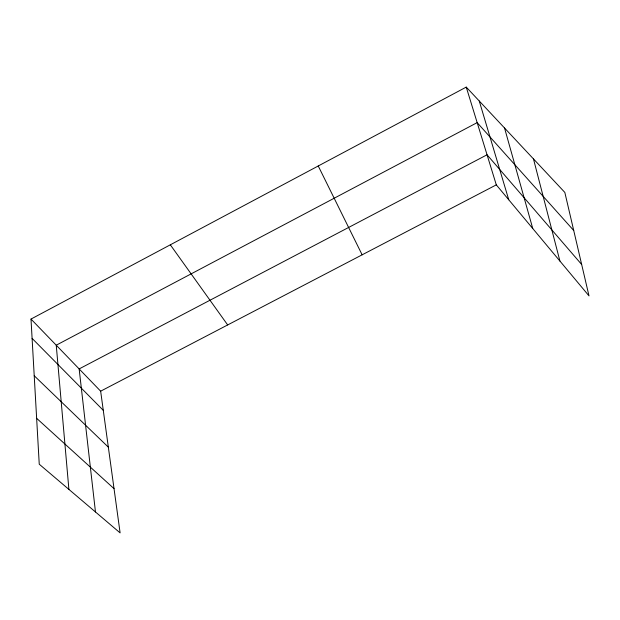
<?xml version="1.0" encoding="UTF-8"?>
<svg xmlns="http://www.w3.org/2000/svg" width="620" height="620" viewBox="0 0 620 620"><rect width="100%" height="100%" fill="white"/><g stroke="black" fill="none" stroke-linecap="round" stroke-linejoin="round"><path stroke-width="0.93" d="M31 319.067L100.649 391.181L120.109 532.898L39.246 464.21L31 319.067L466.248 87.102L564.836 192.425L589 295.887L496.302 184.861L466.248 87.102M100.649 391.181L496.302 184.861M36.642 418.322L114.033 488.645M34.224 375.759L108.337 447.144M32.093 338.373L103.276 410.324M573.725 230.501L477.168 122.628L56.242 345.201L68.898 489.389M581.668 264.492L487.057 154.783L79.151 368.923L95.472 511.965M170.322 244.815L227.672 324.942M318.238 165.982L362.142 254.82M479.252 100.998L508.749 199.764M504.541 128.007L532.75 228.509M533.471 158.922L559.914 261.043"/></g></svg>
